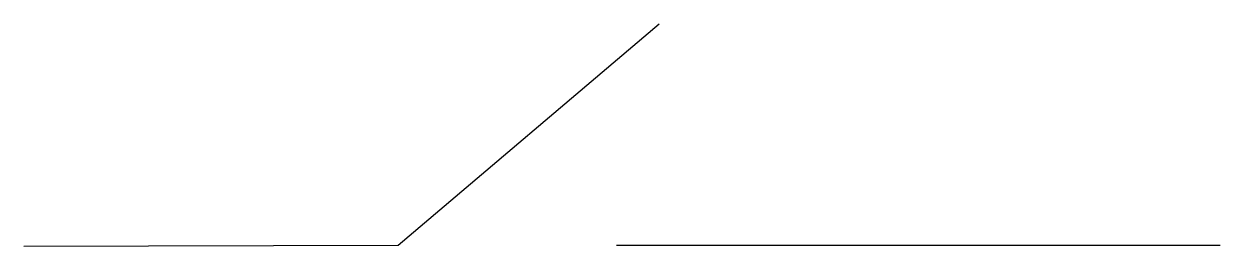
# Model space of a CAD drawing. Header units: millimetres. Extents: x -15.2 to 0, y 0 to 2.8.
import ezdxf

# ---------------------------------------------------------------- set-up
doc = ezdxf.new("R2010")
doc.units = ezdxf.units.MM

msp = doc.modelspace()

# ---------------------------------------------------------------- linework, layer by layer
for p, q in [((-10.42, -0.003), (-7.111, 2.799)), ((-15.167, -0.012), (-10.42, -0.003))]:
    msp.add_line(p, q)
at = {"lineweight": -3}
msp.add_line((-7.655, 0), (0, 0), dxfattribs=at)

doc.saveas('drawing.dxf')
